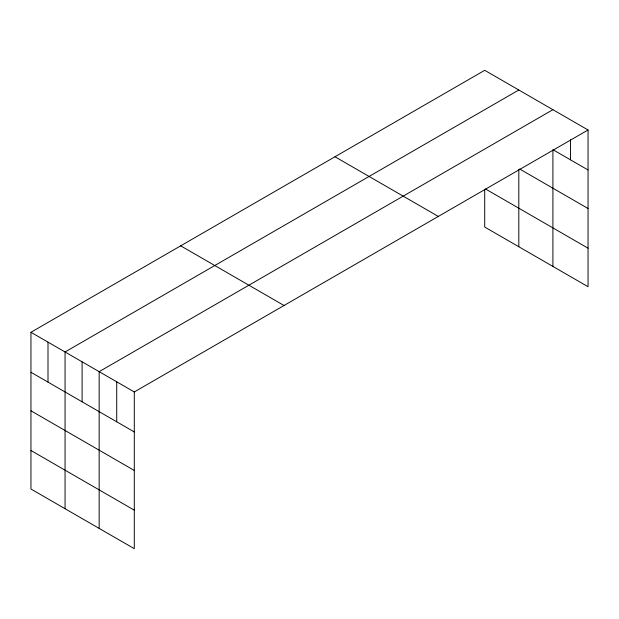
<?xml version="1.0" encoding="UTF-8"?>
<svg xmlns="http://www.w3.org/2000/svg" width="619" height="619" viewBox="0 0 619 619"><rect width="100%" height="100%" fill="white"/><g stroke="black" fill="none" stroke-linecap="round" stroke-linejoin="round"><path stroke-width="0.93" d="M30.95 332.287L134.292 391.951L134.292 548.689L30.95 489.025L30.95 332.287L484.708 70.311L588.05 129.975L588.05 286.713L484.708 227.049L484.708 189.484M518.807 90.003L65.057 351.971L65.057 508.71M552.914 109.687L99.156 371.663L99.156 528.402M134.292 391.951L588.05 129.975M588.05 169.962L552.914 149.674L552.914 266.425M519.62 168.987L588.05 208.495M485.52 188.988L588.05 248.188M334.964 156.762L438.314 216.426M180.686 245.836L284.036 305.5M30.95 372.274L134.292 431.938M30.95 410.799L134.292 470.463M30.95 450.493L134.292 510.157M570.478 139.824L570.478 159.818M518.807 169.459L518.807 246.741M116.728 381.807L116.728 421.794M82.103 361.821L82.103 401.808M48.003 342.129L48.003 382.116"/></g></svg>
